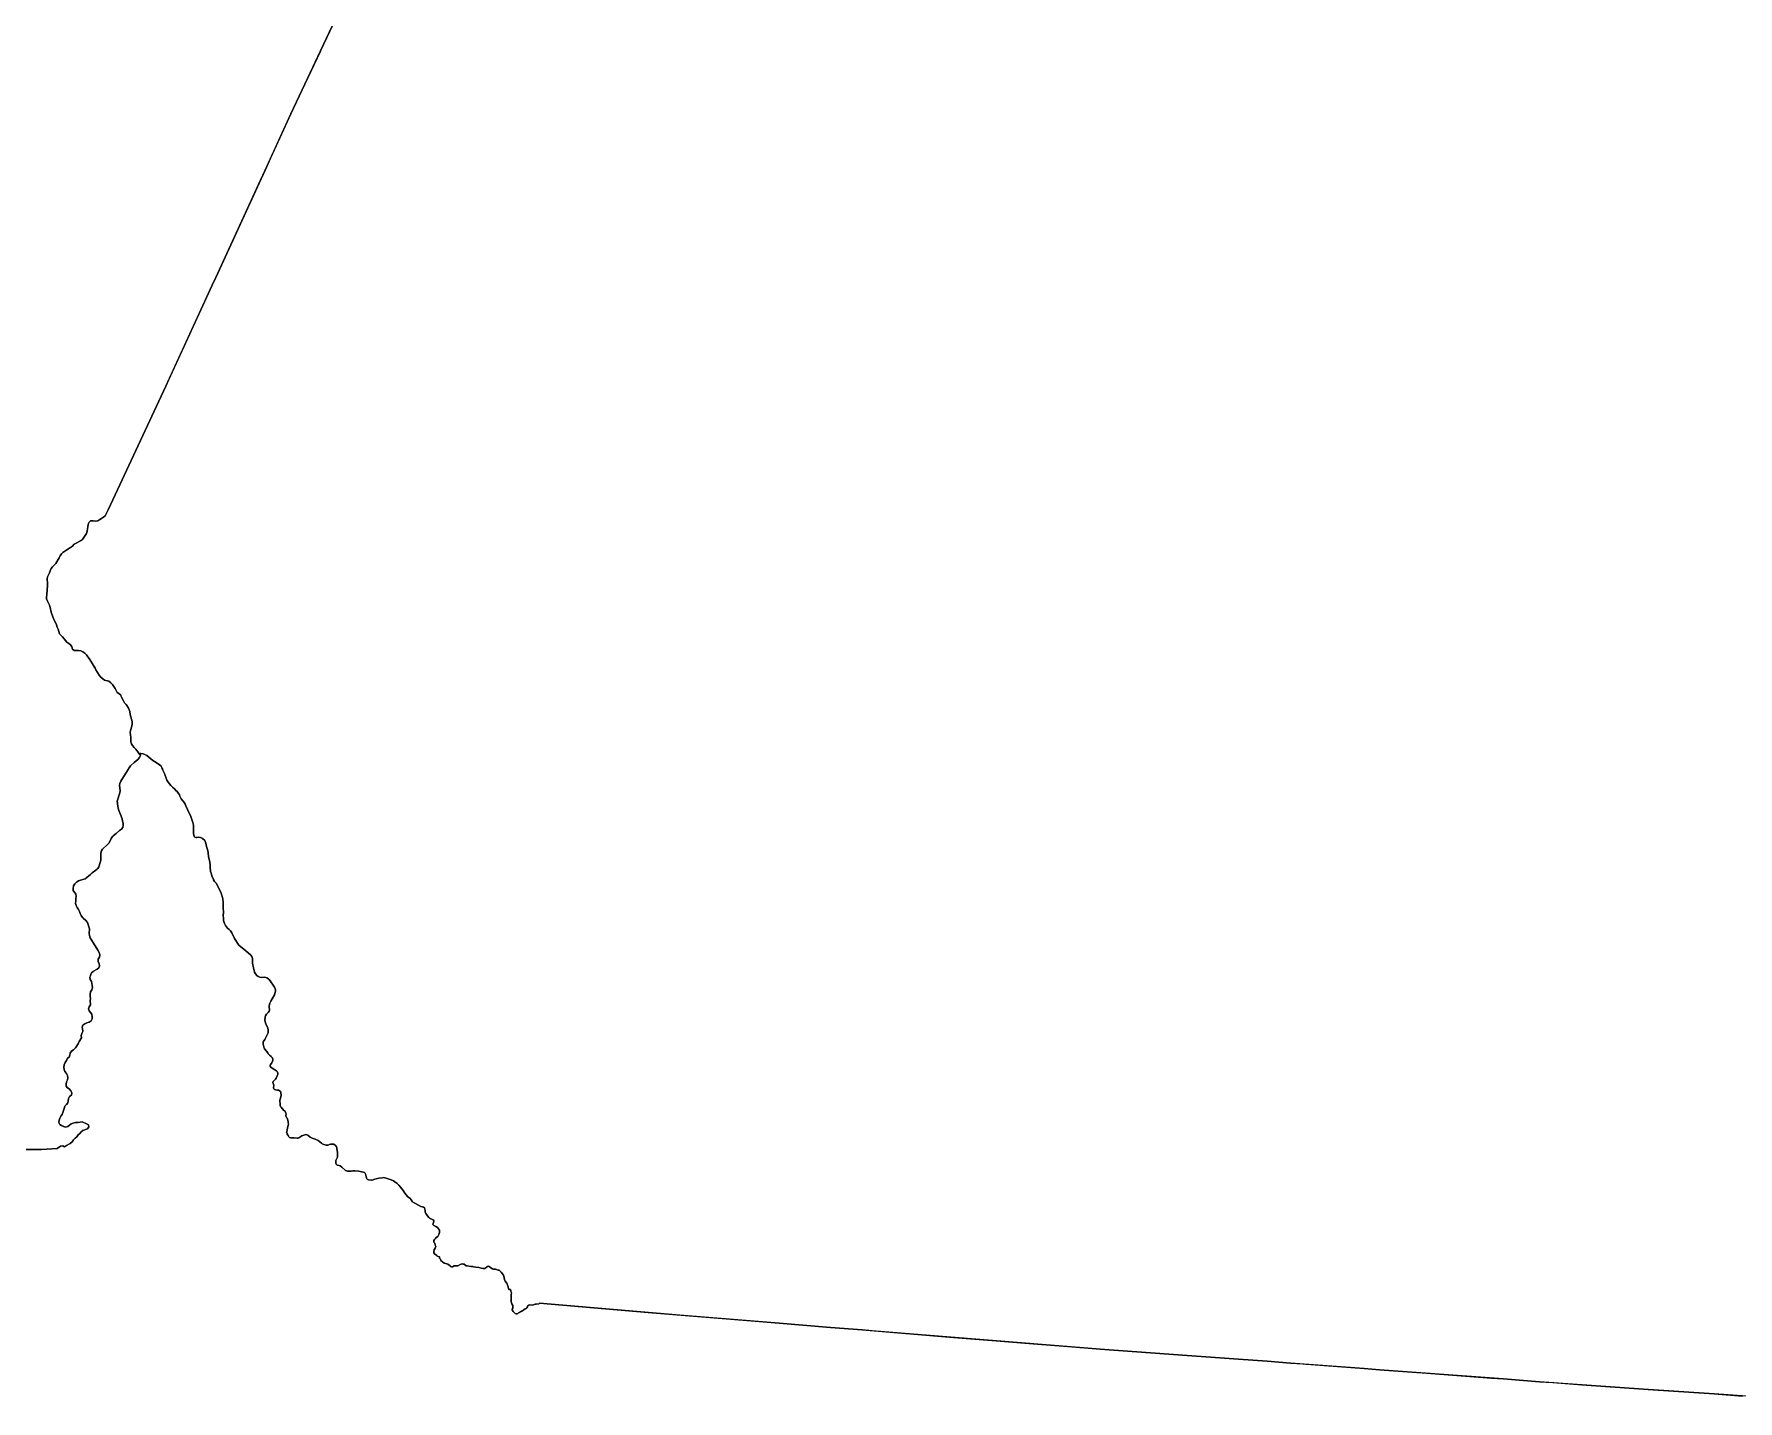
# Model space of a CAD drawing. Extents: x -74 to -34.8, y -33.8 to 5.3.
# Drawn here: x -58.53 to -52.27, y -9.73 to -4.71 of the extents above; entities that cross this region are included whole.
import ezdxf

# ---------------------------------------------------------------- set-up
doc = ezdxf.new("R2010")
doc.units = 0
doc.header["$LTSCALE"] = 2
doc.layers.add('UFEBRASIL', color=7, linetype='Continuous')

msp = doc.modelspace()

# ---------------------------------------------------------------- linework, layer by layer
at = {"layer": 'UFEBRASIL'}
for points in [[(-52.0003, -9.7258), (-52.3595, -9.7004), (-52.6194, -9.6822), (-53.0005, -9.6553), (-53.1334, -9.6453), (-53.5884, -9.6111), (-53.6453, -9.6071), (-53.9152, -9.5866), (-54.0011, -9.5798), (-54.1066, -9.5719), (-54.2946, -9.5586), (-54.6135, -9.5358), (-55.4508, -9.4683), (-55.4874, -9.4654), (-55.6041, -9.4559), (-55.7919, -9.4405), (-56.1565, -9.4105), (-56.6719, -9.3674), (-56.6749, -9.3691), (-56.6848, -9.3709), (-56.688, -9.3706), (-56.6916, -9.3712), (-56.6947, -9.373), (-56.6979, -9.3741), (-56.7084, -9.3732), (-56.7113, -9.3743), (-56.7163, -9.3775), (-56.7164, -9.3808), (-56.7183, -9.3839), (-56.7217, -9.3862), (-56.7245, -9.3873), (-56.7294, -9.3915), (-56.7377, -9.3968), (-56.746, -9.4011), (-56.7491, -9.4021), (-56.7513, -9.4046), (-56.7543, -9.4064), (-56.7574, -9.4062), (-56.7611, -9.405), (-56.7688, -9.3977), (-56.7723, -9.391), (-56.7722, -9.388), (-56.7701, -9.386), (-56.7696, -9.3788), (-56.7701, -9.3755), (-56.7743, -9.3699), (-56.7756, -9.3662), (-56.7764, -9.3606), (-56.7768, -9.3549), (-56.7768, -9.3522), (-56.7761, -9.3393), (-56.7764, -9.3359), (-56.7755, -9.3295), (-56.776, -9.3266), (-56.7792, -9.3172), (-56.7852, -9.3166), (-56.7862, -9.3138), (-56.7875, -9.3067), (-56.7885, -9.3032), (-56.7899, -9.3003), (-56.7907, -9.2964), (-56.7922, -9.2936), (-56.7977, -9.286), (-56.8003, -9.2805), (-56.8034, -9.2675), (-56.8049, -9.2647), (-56.8125, -9.2536), (-56.8201, -9.2463), (-56.824, -9.2458), (-56.8339, -9.2425), (-56.841, -9.2418), (-56.8442, -9.2408), (-56.8505, -9.2372), (-56.8567, -9.2328), (-56.8603, -9.2316), (-56.8637, -9.2325), (-56.8665, -9.2343), (-56.8688, -9.2371), (-56.8724, -9.2392), (-56.8795, -9.2397), (-56.8867, -9.2385), (-56.8954, -9.2354), (-56.9064, -9.2343), (-56.914, -9.2331), (-56.9175, -9.2321), (-56.9207, -9.2325), (-56.9246, -9.2324), (-56.9382, -9.2304), (-56.9417, -9.2293), (-56.9493, -9.224), (-56.9522, -9.2231), (-56.9564, -9.2229), (-56.964, -9.2245), (-56.9726, -9.2294), (-56.9761, -9.23), (-56.9823, -9.2299), (-56.9856, -9.2302), (-56.9921, -9.2334), (-56.9955, -9.2338), (-56.9986, -9.2322), (-57.0002, -9.2295), (-57.0082, -9.2233), (-57.0123, -9.222), (-57.0226, -9.2197), (-57.034, -9.2097), (-57.0361, -9.205), (-57.0391, -9.2018), (-57.0393, -9.197), (-57.0473, -9.1943), (-57.0494, -9.1914), (-57.0572, -9.1859), (-57.0601, -9.182), (-57.0604, -9.1775), (-57.0586, -9.1696), (-57.0549, -9.1644), (-57.0524, -9.1585), (-57.0549, -9.1539), (-57.057, -9.1464), (-57.0598, -9.1424), (-57.0604, -9.1371), (-57.0572, -9.133), (-57.0534, -9.1292), (-57.0511, -9.126), (-57.0454, -9.1221), (-57.0413, -9.1145), (-57.0404, -9.1119), (-57.0392, -9.1058), (-57.0392, -9.0983), (-57.0463, -9.089), (-57.053, -9.0849), (-57.0607, -9.0813), (-57.0632, -9.0786), (-57.0626, -9.0747), (-57.0612, -9.0711), (-57.0596, -9.0643), (-57.0624, -9.0609), (-57.0763, -9.0545), (-57.0787, -9.0524), (-57.0838, -9.0466), (-57.0857, -9.043), (-57.09, -9.0382), (-57.0915, -9.0329), (-57.0919, -9.0266), (-57.0928, -9.0212), (-57.0946, -9.0171), (-57.0983, -9.0148), (-57.1024, -9.013), (-57.1079, -9.0117), (-57.1302, -9.0001), (-57.1383, -8.9946), (-57.1437, -8.9878), (-57.1475, -8.9822), (-57.1567, -8.9749), (-57.1623, -8.9691), (-57.1671, -8.9628), (-57.1733, -8.9532), (-57.1823, -8.9407), (-57.1889, -8.9332), (-57.195, -8.9275), (-57.2038, -8.9208), (-57.2086, -8.9179), (-57.2163, -8.9141), (-57.2355, -8.9074), (-57.2402, -8.9065), (-57.2455, -8.9061), (-57.249, -8.9063), (-57.2624, -8.9078), (-57.277, -8.9122), (-57.2862, -8.9155), (-57.2895, -8.9158), (-57.2996, -8.914), (-57.3033, -8.9124), (-57.306, -8.9099), (-57.3076, -8.907), (-57.3089, -8.9032), (-57.3097, -8.8958), (-57.3105, -8.8928), (-57.312, -8.8899), (-57.3151, -8.887), (-57.3179, -8.8857), (-57.3257, -8.8848), (-57.3357, -8.8828), (-57.3496, -8.8808), (-57.3571, -8.8806), (-57.3634, -8.8817), (-57.3721, -8.8819), (-57.3771, -8.8818), (-57.3808, -8.8811), (-57.3844, -8.8796), (-57.3979, -8.867), (-57.4034, -8.8625), (-57.4073, -8.8609), (-57.4135, -8.8604), (-57.4162, -8.859), (-57.4184, -8.8563), (-57.4199, -8.853), (-57.4205, -8.8496), (-57.4204, -8.8462), (-57.4197, -8.8425), (-57.4142, -8.8305), (-57.4133, -8.8262), (-57.4132, -8.8233), (-57.4141, -8.8125), (-57.416, -8.7997), (-57.4161, -8.7959), (-57.4175, -8.7926), (-57.4195, -8.7897), (-57.4216, -8.7875), (-57.4276, -8.7832), (-57.4395, -8.7829), (-57.4496, -8.7862), (-57.4525, -8.7866), (-57.4557, -8.7864), (-57.4635, -8.7847), (-57.4703, -8.7817), (-57.4726, -8.7789), (-57.4849, -8.7694), (-57.4952, -8.765), (-57.5072, -8.761), (-57.5138, -8.7575), (-57.523, -8.7497), (-57.5304, -8.7482), (-57.5378, -8.7495), (-57.5442, -8.7521), (-57.5557, -8.7593), (-57.5594, -8.7607), (-57.5624, -8.7613), (-57.573, -8.7597), (-57.5863, -8.7594), (-57.5898, -8.7583), (-57.5929, -8.7565), (-57.5941, -8.7535), (-57.5947, -8.7503), (-57.598, -8.7484), (-57.5969, -8.7452), (-57.5986, -8.7428), (-57.6011, -8.7412), (-57.6004, -8.7375), (-57.5981, -8.73), (-57.5961, -8.7186), (-57.5945, -8.7145), (-57.5936, -8.7074), (-57.5946, -8.7046), (-57.5949, -8.7015), (-57.5966, -8.6952), (-57.5968, -8.6917), (-57.5982, -8.688), (-57.6007, -8.6849), (-57.6024, -8.6818), (-57.6033, -8.6786), (-57.6025, -8.6723), (-57.6031, -8.6691), (-57.6053, -8.6628), (-57.6074, -8.6606), (-57.6106, -8.6593), (-57.6154, -8.653), (-57.6206, -8.6477), (-57.6226, -8.645), (-57.6238, -8.6423), (-57.6247, -8.6388), (-57.6251, -8.6214), (-57.6229, -8.6141), (-57.6209, -8.6035), (-57.6214, -8.595), (-57.6222, -8.5912), (-57.6245, -8.5889), (-57.6309, -8.5854), (-57.6338, -8.5853), (-57.6413, -8.5833), (-57.6448, -8.582), (-57.6474, -8.5797), (-57.6486, -8.5764), (-57.6485, -8.5731), (-57.6476, -8.5698), (-57.6474, -8.5669), (-57.6508, -8.5566), (-57.6505, -8.5534), (-57.6442, -8.5473), (-57.6419, -8.5447), (-57.6388, -8.5406), (-57.6354, -8.5327), (-57.6334, -8.5268), (-57.6333, -8.5227), (-57.6341, -8.5189), (-57.6354, -8.5161), (-57.6376, -8.5136), (-57.6499, -8.5067), (-57.6591, -8.5004), (-57.6605, -8.4965), (-57.6605, -8.4928), (-57.6595, -8.49), (-57.655, -8.4848), (-57.6533, -8.4822), (-57.6518, -8.4788), (-57.6511, -8.4752), (-57.6514, -8.471), (-57.654, -8.4651), (-57.6576, -8.4615), (-57.6639, -8.4569), (-57.6686, -8.451), (-57.6701, -8.4474), (-57.674, -8.4417), (-57.6816, -8.4331), (-57.6831, -8.4301), (-57.6869, -8.4163), (-57.6872, -8.4101), (-57.6866, -8.407), (-57.6807, -8.3987), (-57.6702, -8.3793), (-57.6686, -8.3746), (-57.668, -8.3669), (-57.6678, -8.3639), (-57.6695, -8.357), (-57.6764, -8.341), (-57.6791, -8.3335), (-57.6802, -8.3269), (-57.6794, -8.3172), (-57.6791, -8.3153), (-57.6779, -8.3121), (-57.6742, -8.3062), (-57.6691, -8.3014), (-57.6669, -8.2986), (-57.6648, -8.2949), (-57.6638, -8.291), (-57.6642, -8.2777), (-57.6631, -8.2685), (-57.6621, -8.265), (-57.6591, -8.2582), (-57.6455, -8.2348), (-57.644, -8.2311), (-57.6417, -8.2199), (-57.642, -8.2166), (-57.6432, -8.2122), (-57.6456, -8.2063), (-57.6499, -8.199), (-57.6582, -8.1865), (-57.665, -8.1785), (-57.6672, -8.1765), (-57.6729, -8.1726), (-57.6772, -8.1714), (-57.6833, -8.1705), (-57.6931, -8.1707), (-57.6992, -8.1699), (-57.7046, -8.168), (-57.7098, -8.1641), (-57.7151, -8.1579), (-57.7187, -8.1512), (-57.7199, -8.1466), (-57.7216, -8.1354), (-57.7257, -8.1183), (-57.7262, -8.1111), (-57.7257, -8.1045), (-57.7259, -8.1015), (-57.7267, -8.098), (-57.7284, -8.0942), (-57.7325, -8.0892), (-57.7497, -8.0738), (-57.7765, -8.0522), (-57.7916, -8.0274), (-57.8019, -8.0067), (-57.804, -8.0034), (-57.8063, -8.0003), (-57.8114, -7.9952), (-57.817, -7.9905), (-57.8246, -7.98), (-57.8288, -7.9729), (-57.8319, -7.9615), (-57.8327, -7.9535), (-57.833, -7.9435), (-57.8322, -7.9328), (-57.8331, -7.915), (-57.8338, -7.9085), (-57.8332, -7.8949), (-57.835, -7.8814), (-57.841, -7.8615), (-57.8547, -7.8337), (-57.8598, -7.8254), (-57.8649, -7.8183), (-57.8684, -7.8127), (-57.8692, -7.8099), (-57.8738, -7.8012), (-57.8773, -7.7876), (-57.8796, -7.7819), (-57.8816, -7.7666), (-57.8814, -7.7605), (-57.883, -7.7467), (-57.8873, -7.7276), (-57.8891, -7.7122), (-57.8914, -7.7013), (-57.8943, -7.6904), (-57.8967, -7.6779), (-57.899, -7.6719), (-57.9014, -7.6683), (-57.9094, -7.6611), (-57.9162, -7.6573), (-57.923, -7.6563), (-57.9304, -7.6571), (-57.9344, -7.6568), (-57.9375, -7.6554), (-57.9396, -7.6531), (-57.9422, -7.6427), (-57.9423, -7.6188), (-57.943, -7.6115), (-57.9451, -7.6022), (-57.9479, -7.5942), (-57.9521, -7.5801), (-57.9644, -7.5548), (-57.97, -7.5403), (-57.9726, -7.5346), (-57.9764, -7.5284), (-57.9872, -7.5151), (-57.9924, -7.5056), (-57.9938, -7.5004), (-57.997, -7.4952), (-58.0022, -7.4881), (-58.007, -7.4842), (-58.0109, -7.4802), (-58.0196, -7.4726), (-58.0253, -7.4666), (-58.0351, -7.4541), (-58.0398, -7.4463), (-58.0483, -7.4222), (-58.0546, -7.4096), (-58.0581, -7.4015), (-58.0604, -7.397), (-58.0614, -7.3952), (-58.069, -7.3887), (-58.085, -7.3776), (-58.0916, -7.3742), (-58.1134, -7.3566), (-58.1186, -7.3531), (-58.1214, -7.3518), (-58.1278, -7.3503), (-58.1353, -7.349), (-58.1384, -7.349), (-58.1371, -7.3561), (-58.1474, -7.3432), (-58.1543, -7.3323), (-58.1606, -7.3261), (-58.1658, -7.3196), (-58.17, -7.3132), (-58.1719, -7.3055), (-58.1731, -7.2895), (-58.1743, -7.2805), (-58.1748, -7.2714), (-58.174, -7.2638), (-58.1689, -7.2481), (-58.1678, -7.2392), (-58.1681, -7.2313), (-58.1698, -7.2222), (-58.1746, -7.2053), (-58.1766, -7.195), (-58.1781, -7.189), (-58.181, -7.1817), (-58.1823, -7.1798), (-58.1899, -7.1684), (-58.1954, -7.1624), (-58.1997, -7.1558), (-58.2069, -7.1414), (-58.2095, -7.1343), (-58.2163, -7.1283), (-58.2228, -7.1243), (-58.2298, -7.1095), (-58.2399, -7.0955), (-58.2459, -7.0889), (-58.2528, -7.0834), (-58.2686, -7.0795), (-58.2758, -7.0744), (-58.2822, -7.0685), (-58.2883, -7.0617), (-58.3007, -7.0415), (-58.3045, -7.0343), (-58.3129, -7.0189), (-58.325, -7.0004), (-58.3303, -6.9938), (-58.3354, -6.9864), (-58.3414, -6.9804), (-58.3482, -6.975), (-58.3556, -6.9717), (-58.3643, -6.9708), (-58.3724, -6.971), (-58.3802, -6.9705), (-58.3866, -6.9653), (-58.3896, -6.9569), (-58.3941, -6.9501), (-58.3999, -6.9451), (-58.407, -6.9404), (-58.4126, -6.9343), (-58.4175, -6.9273), (-58.4234, -6.9202), (-58.4346, -6.9088), (-58.4397, -6.8926), (-58.4428, -6.8853), (-58.4456, -6.8769), (-58.4558, -6.8528), (-58.4629, -6.8373), (-58.4653, -6.8292), (-58.4681, -6.8125), (-58.4707, -6.8036), (-58.4785, -6.7891), (-58.4818, -6.7814), (-58.4816, -6.7734), (-58.4803, -6.7656), (-58.4802, -6.7484), (-58.4785, -6.7322), (-58.4783, -6.724), (-58.4793, -6.7074), (-58.4785, -6.6996), (-58.471, -6.6851), (-58.4689, -6.6776), (-58.4652, -6.67), (-58.4598, -6.6636), (-58.4535, -6.6578), (-58.4476, -6.6513), (-58.4355, -6.6304), (-58.4318, -6.6228), (-58.4273, -6.6162), (-58.4218, -6.6107), (-58.4148, -6.6056), (-58.4077, -6.6009), (-58.3935, -6.5922), (-58.3872, -6.5869), (-58.3806, -6.5805), (-58.3735, -6.576), (-58.3575, -6.5682), (-58.3499, -6.5624), (-58.3397, -6.5485), (-58.3356, -6.5409), (-58.3323, -6.533), (-58.3312, -6.5244), (-58.3307, -6.5164), (-58.3292, -6.5083), (-58.3256, -6.4993), (-58.32, -6.495), (-58.3105, -6.4939), (-58.3017, -6.4959), (-58.2931, -6.4939), (-58.2861, -6.4901), (-58.2726, -6.4813), (-58.2667, -6.4756), (-58.2626, -6.4689), (-58.2553, -6.4541), (-58.0439, -6.0005), (-57.874, -5.6298), (-57.8606, -5.6007), (-57.704, -5.2593), (-57.6738, -5.1934), (-57.5856, -5.0007), (-57.5236, -4.8698), (-57.4758, -4.7684), (-57.2523, -4.2939)], [(-57.3502, -4.502), (-57.4757, -4.7684), (-57.4767, -4.7704), (-57.5236, -4.8698), (-57.5856, -5.0007), (-57.6599, -5.1631), (-57.6738, -5.1934), (-57.8606, -5.6007), (-57.874, -5.6298), (-58.0336, -5.9781), (-58.0439, -6.0005), (-58.2553, -6.4541), (-58.2626, -6.4689), (-58.2667, -6.4756), (-58.2726, -6.4813), (-58.2861, -6.4901), (-58.2931, -6.4939), (-58.3017, -6.4959), (-58.3105, -6.4939), (-58.32, -6.495), (-58.3271, -6.5004), (-58.3292, -6.5083), (-58.3307, -6.5164), (-58.3312, -6.5244), (-58.3323, -6.533), (-58.3356, -6.5409), (-58.3397, -6.5485), (-58.3499, -6.5624), (-58.3575, -6.5682), (-58.3735, -6.576), (-58.3806, -6.5805), (-58.3872, -6.5869), (-58.3935, -6.5922), (-58.4077, -6.6009), (-58.4148, -6.6056), (-58.4218, -6.6107), (-58.4273, -6.6162), (-58.4318, -6.6228), (-58.4355, -6.6304), (-58.4476, -6.6513), (-58.4497, -6.6536), (-58.4535, -6.6578), (-58.4598, -6.6636), (-58.4652, -6.67), (-58.4689, -6.6776), (-58.4713, -6.6857), (-58.4785, -6.6996), (-58.4793, -6.7074), (-58.4783, -6.724), (-58.4785, -6.7322), (-58.4802, -6.7484), (-58.4803, -6.7656), (-58.4816, -6.7734), (-58.4818, -6.7814), (-58.4801, -6.7852), (-58.4785, -6.7891), (-58.4707, -6.8036), (-58.4681, -6.8125), (-58.4653, -6.8292), (-58.4629, -6.8373), (-58.4558, -6.8528), (-58.4456, -6.8769), (-58.4428, -6.8853), (-58.4397, -6.8926), (-58.4346, -6.9088), (-58.4234, -6.9202), (-58.4175, -6.9273), (-58.4126, -6.9343), (-58.407, -6.9404), (-58.3999, -6.9451), (-58.3941, -6.9501), (-58.3896, -6.9569), (-58.3866, -6.9653), (-58.3802, -6.9705), (-58.3724, -6.971), (-58.3643, -6.9708), (-58.3556, -6.9717), (-58.3482, -6.975), (-58.3414, -6.9804), (-58.3354, -6.9864), (-58.3303, -6.9938), (-58.325, -7.0004), (-58.3129, -7.0189), (-58.3039, -7.0353), (-58.3007, -7.0415), (-58.2883, -7.0617), (-58.2822, -7.0685), (-58.2758, -7.0744), (-58.2686, -7.0795), (-58.2528, -7.0834), (-58.2459, -7.0889), (-58.2399, -7.0955), (-58.2298, -7.1095), (-58.2228, -7.1243), (-58.2163, -7.1283), (-58.2095, -7.1343), (-58.2087, -7.1364), (-58.2069, -7.1414), (-58.1997, -7.1558), (-58.1954, -7.1624), (-58.1899, -7.1684), (-58.181, -7.1817), (-58.1781, -7.189), (-58.1766, -7.195), (-58.1746, -7.2053), (-58.1698, -7.2222), (-58.1681, -7.2313), (-58.1678, -7.2392), (-58.1689, -7.2481), (-58.174, -7.2638), (-58.1748, -7.2714), (-58.1743, -7.2805), (-58.1731, -7.2895), (-58.1719, -7.3055), (-58.17, -7.3132), (-58.1658, -7.3196), (-58.1606, -7.3261), (-58.1543, -7.3323), (-58.1474, -7.3432), (-58.137, -7.3564), (-58.1407, -7.3634), (-58.1466, -7.3704), (-58.1606, -7.3818), (-58.1734, -7.3944), (-58.178, -7.4008), (-58.1847, -7.412), (-58.1859, -7.414), (-58.2, -7.4346), (-58.2089, -7.45), (-58.2131, -7.4585), (-58.2141, -7.4666), (-58.2119, -7.4843), (-58.2131, -7.4933), (-58.2227, -7.524), (-58.2208, -7.5421), (-58.2189, -7.55), (-58.2167, -7.5579), (-58.2102, -7.5727), (-58.2044, -7.5887), (-58.2025, -7.5967), (-58.2011, -7.6044), (-58.2005, -7.6126), (-58.2022, -7.6209), (-58.2071, -7.6269), (-58.2143, -7.6312), (-58.226, -7.6419), (-58.2368, -7.651), (-58.2398, -7.6536), (-58.2444, -7.6614), (-58.2518, -7.6768), (-58.2579, -7.6831), (-58.276, -7.6997), (-58.2805, -7.7065), (-58.2826, -7.7149), (-58.2828, -7.7235), (-58.2831, -7.7409), (-58.2845, -7.7484), (-58.2898, -7.7643), (-58.2941, -7.7715), (-58.3004, -7.7775), (-58.3142, -7.7871), (-58.3206, -7.7932), (-58.3341, -7.8044), (-58.3405, -7.8083), (-58.3569, -7.8137), (-58.3646, -7.8168), (-58.3717, -7.8212), (-58.3782, -7.8274), (-58.3826, -7.8351), (-58.3847, -7.844), (-58.384, -7.8521), (-58.3747, -7.8648), (-58.3736, -7.8725), (-58.3747, -7.8823), (-58.375, -7.89), (-58.3751, -7.899), (-58.3732, -7.9072), (-58.3694, -7.9144), (-58.3647, -7.9212), (-58.3612, -7.9284), (-58.3581, -7.9367), (-58.355, -7.944), (-58.3502, -7.9503), (-58.3475, -7.9531), (-58.3382, -7.9617), (-58.3315, -7.9688), (-58.3286, -7.9766), (-58.327, -7.9846), (-58.3245, -7.9927), (-58.3255, -8.0097), (-58.3239, -8.0175), (-58.3217, -8.025), (-58.3099, -8.0452), (-58.2931, -8.0709), (-58.2884, -8.0796), (-58.2864, -8.0885), (-58.2879, -8.0965), (-58.2921, -8.1041), (-58.2919, -8.1127), (-58.2885, -8.1207), (-58.2872, -8.1285), (-58.2902, -8.1356), (-58.2963, -8.1405), (-58.3091, -8.1479), (-58.3113, -8.1493), (-58.3174, -8.1545), (-58.319, -8.1588), (-58.321, -8.1651), (-58.3225, -8.17), (-58.3219, -8.1784), (-58.3175, -8.1853), (-58.3152, -8.1937), (-58.3143, -8.2005), (-58.3129, -8.2091), (-58.3162, -8.2168), (-58.3205, -8.2241), (-58.3222, -8.2321), (-58.3214, -8.2404), (-58.3201, -8.2479), (-58.3218, -8.2558), (-58.3206, -8.2719), (-58.3253, -8.2785), (-58.3281, -8.2858), (-58.326, -8.2941), (-58.3202, -8.2997), (-58.3158, -8.3064), (-58.3143, -8.3151), (-58.3149, -8.3231), (-58.3186, -8.3301), (-58.3256, -8.3347), (-58.3336, -8.3371), (-58.3418, -8.3411), (-58.3481, -8.3462), (-58.351, -8.3541), (-58.3504, -8.3586), (-58.3485, -8.3693), (-58.3528, -8.3766), (-58.355, -8.3844), (-58.3537, -8.3928), (-58.3622, -8.4066), (-58.3662, -8.4148), (-58.3761, -8.4292), (-58.3826, -8.4364), (-58.3894, -8.44), (-58.3948, -8.4486), (-58.3964, -8.4562), (-58.3984, -8.4642), (-58.4053, -8.4676), (-58.4088, -8.4761), (-58.4133, -8.4837), (-58.4171, -8.492), (-58.4181, -8.5003), (-58.4172, -8.5086), (-58.4153, -8.5163), (-58.4091, -8.5238), (-58.4052, -8.5308), (-58.4042, -8.5395), (-58.4056, -8.5474), (-58.409, -8.5548), (-58.4104, -8.5628), (-58.4105, -8.5704), (-58.4052, -8.576), (-58.3985, -8.5801), (-58.3931, -8.587), (-58.3895, -8.5948), (-58.3909, -8.603), (-58.3975, -8.6082), (-58.4011, -8.6159), (-58.4022, -8.6243), (-58.4035, -8.6312), (-58.4092, -8.6372), (-58.4143, -8.6439), (-58.417, -8.6523), (-58.4198, -8.6594), (-58.4219, -8.6668), (-58.4247, -8.674), (-58.4291, -8.6808), (-58.4331, -8.6881), (-58.436, -8.6955), (-58.4373, -8.7034), (-58.4335, -8.7104), (-58.4265, -8.7149), (-58.4195, -8.718), (-58.412, -8.7206), (-58.4042, -8.718), (-58.398, -8.7131), (-58.3911, -8.7087), (-58.3837, -8.7059), (-58.3759, -8.7037), (-58.3671, -8.7037), (-58.351, -8.7016), (-58.3355, -8.7079), (-58.3284, -8.7122), (-58.3262, -8.72), (-58.3321, -8.7265), (-58.3484, -8.7326), (-58.3547, -8.7373), (-58.3598, -8.744), (-58.3661, -8.7491), (-58.3708, -8.7557), (-58.3767, -8.7608), (-58.3824, -8.7671), (-58.388, -8.7748), (-58.3953, -8.7803), (-58.4088, -8.7882), (-58.4159, -8.7928), (-58.4227, -8.7887), (-58.4301, -8.7899), (-58.443, -8.7995), (-58.5004, -8.8028), (-59.0004, -8.8031)], [(-59.0004, -8.8031), (-58.5004, -8.8028), (-58.4429, -8.7994), (-58.4301, -8.7899), (-58.4227, -8.7887), (-58.4159, -8.7928), (-58.4088, -8.7882), (-58.3953, -8.7803), (-58.388, -8.7748), (-58.3824, -8.7671), (-58.3767, -8.7608), (-58.3708, -8.7557), (-58.3661, -8.7491), (-58.3598, -8.744), (-58.3547, -8.7373), (-58.3484, -8.7326), (-58.3321, -8.7265), (-58.3262, -8.72), (-58.3284, -8.7122), (-58.3355, -8.7079), (-58.351, -8.7016), (-58.3671, -8.7037), (-58.3759, -8.7037), (-58.3837, -8.7059), (-58.3911, -8.7087), (-58.398, -8.7131), (-58.4042, -8.718), (-58.412, -8.7206), (-58.4157, -8.7193), (-58.4211, -8.7173), (-58.4265, -8.7149), (-58.4335, -8.7104), (-58.4373, -8.7034), (-58.436, -8.6955), (-58.4331, -8.6881), (-58.4291, -8.6808), (-58.4247, -8.674), (-58.4219, -8.6668), (-58.4198, -8.6594), (-58.417, -8.6523), (-58.4143, -8.6439), (-58.4092, -8.6372), (-58.4035, -8.6312), (-58.4022, -8.6243), (-58.4011, -8.6159), (-58.3975, -8.6082), (-58.3909, -8.603), (-58.3895, -8.5948), (-58.3931, -8.587), (-58.3985, -8.5801), (-58.4052, -8.576), (-58.4105, -8.5704), (-58.4104, -8.5628), (-58.409, -8.5548), (-58.4056, -8.5474), (-58.4042, -8.5395), (-58.4052, -8.5308), (-58.4091, -8.5238), (-58.4153, -8.5163), (-58.4172, -8.5086), (-58.4181, -8.5003), (-58.4171, -8.492), (-58.4133, -8.4837), (-58.4088, -8.4761), (-58.4053, -8.4676), (-58.3984, -8.4642), (-58.3964, -8.4562), (-58.3948, -8.4486), (-58.3894, -8.44), (-58.3826, -8.4364), (-58.3761, -8.4292), (-58.3662, -8.4148), (-58.3622, -8.4066), (-58.3537, -8.3928), (-58.355, -8.3844), (-58.3528, -8.3766), (-58.3485, -8.3693), (-58.3504, -8.3586), (-58.351, -8.3541), (-58.3481, -8.3462), (-58.3418, -8.3411), (-58.3336, -8.3371), (-58.3256, -8.3347), (-58.3186, -8.3301), (-58.3149, -8.3231), (-58.3143, -8.3151), (-58.3158, -8.3064), (-58.3202, -8.2997), (-58.326, -8.2941), (-58.3281, -8.2858), (-58.3253, -8.2785), (-58.3206, -8.2719), (-58.3218, -8.2558), (-58.3201, -8.2479), (-58.3214, -8.2404), (-58.3222, -8.2321), (-58.3205, -8.2241), (-58.3162, -8.2168), (-58.3129, -8.2091), (-58.3143, -8.2005), (-58.3152, -8.1937), (-58.3175, -8.1853), (-58.3219, -8.1784), (-58.3225, -8.17), (-58.321, -8.1651), (-58.319, -8.1588), (-58.3174, -8.1545), (-58.3113, -8.1493), (-58.3091, -8.1479), (-58.2963, -8.1405), (-58.2902, -8.1356), (-58.2886, -8.132), (-58.2872, -8.1285), (-58.2885, -8.1207), (-58.2919, -8.1127), (-58.2921, -8.1041), (-58.2879, -8.0965), (-58.2864, -8.0885), (-58.2884, -8.0796), (-58.2931, -8.0709), (-58.3099, -8.0452), (-58.3217, -8.025), (-58.3239, -8.0175), (-58.3255, -8.0097), (-58.3245, -7.9927), (-58.327, -7.9846), (-58.3286, -7.9766), (-58.3315, -7.9688), (-58.3382, -7.9617), (-58.3475, -7.9531), (-58.3502, -7.9503), (-58.355, -7.944), (-58.3581, -7.9367), (-58.3612, -7.9284), (-58.3647, -7.9212), (-58.3694, -7.9144), (-58.3732, -7.9072), (-58.3751, -7.899), (-58.375, -7.89), (-58.3747, -7.8823), (-58.3736, -7.8725), (-58.3747, -7.8648), (-58.384, -7.8521), (-58.3847, -7.844), (-58.3826, -7.8351), (-58.3782, -7.8274), (-58.3717, -7.8212), (-58.3646, -7.8168), (-58.3569, -7.8137), (-58.3405, -7.8083), (-58.3341, -7.8044), (-58.3206, -7.7932), (-58.3142, -7.7871), (-58.3004, -7.7775), (-58.2973, -7.7745), (-58.2941, -7.7715), (-58.2898, -7.7643), (-58.2845, -7.7484), (-58.2831, -7.7409), (-58.2828, -7.7235), (-58.2826, -7.7149), (-58.2805, -7.7065), (-58.276, -7.6997), (-58.2579, -7.6831), (-58.2518, -7.6768), (-58.2444, -7.6614), (-58.2398, -7.6536), (-58.2368, -7.651), (-58.226, -7.6419), (-58.2143, -7.6312), (-58.2071, -7.6269), (-58.2022, -7.6209), (-58.2005, -7.6126), (-58.2011, -7.6044), (-58.2025, -7.5967), (-58.2044, -7.5887), (-58.2102, -7.5727), (-58.2167, -7.5579), (-58.2189, -7.55), (-58.2208, -7.5421), (-58.2227, -7.524), (-58.2131, -7.4933), (-58.2119, -7.4843), (-58.2141, -7.4666), (-58.2131, -7.4585), (-58.2089, -7.45), (-58.2, -7.4346), (-58.1859, -7.414), (-58.178, -7.4008), (-58.1734, -7.3944), (-58.1606, -7.3818), (-58.1466, -7.3704), (-58.1407, -7.3634), (-58.1371, -7.3561), (-58.1384, -7.349), (-58.1352, -7.349), (-58.1278, -7.3503), (-58.1214, -7.3518), (-58.1186, -7.3531), (-58.1134, -7.3566), (-58.0916, -7.3742), (-58.085, -7.3776), (-58.069, -7.3887), (-58.0614, -7.3952), (-58.0595, -7.3987), (-58.058, -7.4016), (-58.0546, -7.4096), (-58.0483, -7.4222), (-58.0398, -7.4463), (-58.0351, -7.4541), (-58.0253, -7.4666), (-58.0196, -7.4726), (-58.0109, -7.4802), (-58.007, -7.4842), (-58.0022, -7.4881), (-57.997, -7.4952), (-57.9938, -7.5004), (-57.9924, -7.5056), (-57.9872, -7.5151), (-57.9764, -7.5284), (-57.9726, -7.5346), (-57.97, -7.5403), (-57.9644, -7.5548), (-57.9521, -7.5801), (-57.9479, -7.5942), (-57.9451, -7.6022), (-57.943, -7.6115), (-57.9423, -7.6188), (-57.9422, -7.6427), (-57.9396, -7.6531), (-57.9375, -7.6554), (-57.9344, -7.6568), (-57.9304, -7.6571), (-57.923, -7.6563), (-57.9162, -7.6573), (-57.9094, -7.6611), (-57.9014, -7.6683), (-57.899, -7.6719), (-57.8967, -7.6779), (-57.8943, -7.6904), (-57.8914, -7.7013), (-57.8891, -7.7122), (-57.8873, -7.7276), (-57.883, -7.7467), (-57.8814, -7.7605), (-57.8816, -7.7666), (-57.8796, -7.7819), (-57.8773, -7.7876), (-57.8738, -7.8012), (-57.8692, -7.8099), (-57.8684, -7.8127), (-57.8649, -7.8183), (-57.8598, -7.8254), (-57.8547, -7.8337), (-57.841, -7.8615), (-57.8349, -7.8822), (-57.8332, -7.8949), (-57.8338, -7.9085), (-57.8331, -7.915), (-57.8322, -7.9328), (-57.833, -7.9435), (-57.8327, -7.9535), (-57.8319, -7.9615), (-57.8288, -7.9729), (-57.8246, -7.98), (-57.817, -7.9905), (-57.8114, -7.9952), (-57.8063, -8.0003), (-57.804, -8.0034), (-57.8019, -8.0067), (-57.7916, -8.0274), (-57.7765, -8.0522), (-57.7497, -8.0738), (-57.7325, -8.0892), (-57.7284, -8.0942), (-57.7267, -8.098), (-57.7259, -8.1015), (-57.7257, -8.1045), (-57.7262, -8.1111), (-57.7257, -8.1183), (-57.7216, -8.1354), (-57.7199, -8.1466), (-57.7187, -8.1512), (-57.7151, -8.1579), (-57.7098, -8.1641), (-57.7046, -8.168), (-57.6992, -8.1699), (-57.6931, -8.1707), (-57.6833, -8.1705), (-57.6772, -8.1714), (-57.6729, -8.1726), (-57.6672, -8.1765), (-57.665, -8.1785), (-57.6582, -8.1865), (-57.6499, -8.199), (-57.6456, -8.2063), (-57.6432, -8.2122), (-57.642, -8.2166), (-57.6417, -8.2199), (-57.644, -8.2311), (-57.6455, -8.2348), (-57.6591, -8.2582), (-57.6621, -8.265), (-57.6631, -8.2685), (-57.6642, -8.2777), (-57.6638, -8.291), (-57.6648, -8.2949), (-57.6669, -8.2986), (-57.6691, -8.3014), (-57.6742, -8.3062), (-57.6779, -8.3121), (-57.6794, -8.3172), (-57.6799, -8.319), (-57.6802, -8.3269), (-57.6791, -8.3335), (-57.6764, -8.341), (-57.6695, -8.357), (-57.6678, -8.3639), (-57.6686, -8.3746), (-57.6702, -8.3793), (-57.6807, -8.3987), (-57.6866, -8.407), (-57.6872, -8.4101), (-57.6869, -8.4163), (-57.6831, -8.4301), (-57.6816, -8.4331), (-57.674, -8.4417), (-57.6701, -8.4474), (-57.6686, -8.451), (-57.6639, -8.4569), (-57.6576, -8.4615), (-57.654, -8.4651), (-57.6514, -8.471), (-57.6511, -8.4752), (-57.6518, -8.4788), (-57.6533, -8.4822), (-57.655, -8.4848), (-57.6595, -8.49), (-57.6605, -8.4928), (-57.6605, -8.4965), (-57.6591, -8.5004), (-57.6499, -8.5067), (-57.6376, -8.5136), (-57.6354, -8.5161), (-57.6341, -8.5189), (-57.6333, -8.5227), (-57.6334, -8.5268), (-57.6354, -8.5327), (-57.6388, -8.5406), (-57.6419, -8.5447), (-57.6442, -8.5473), (-57.6505, -8.5534), (-57.6508, -8.5566), (-57.6474, -8.5669), (-57.6476, -8.5698), (-57.6485, -8.5731), (-57.6486, -8.5764), (-57.6474, -8.5797), (-57.6448, -8.582), (-57.6413, -8.5833), (-57.6338, -8.5853), (-57.6309, -8.5854), (-57.6245, -8.5889), (-57.6222, -8.5912), (-57.6214, -8.595), (-57.6209, -8.6035), (-57.6229, -8.6141), (-57.6251, -8.6214), (-57.6247, -8.6388), (-57.6238, -8.6423), (-57.6226, -8.645), (-57.6206, -8.6477), (-57.6154, -8.653), (-57.6106, -8.6593), (-57.6074, -8.6606), (-57.6053, -8.6628), (-57.6031, -8.6691), (-57.6025, -8.6723), (-57.6033, -8.6786), (-57.6024, -8.6818), (-57.6007, -8.6849), (-57.5982, -8.688), (-57.5968, -8.6917), (-57.5966, -8.6952), (-57.5949, -8.7015), (-57.5946, -8.7046), (-57.5936, -8.7074), (-57.5945, -8.7145), (-57.5961, -8.7186), (-57.5981, -8.73), (-57.6004, -8.7375), (-57.6011, -8.7412), (-57.5986, -8.7428), (-57.5969, -8.7452), (-57.598, -8.7484), (-57.5947, -8.7503), (-57.5941, -8.7535), (-57.5929, -8.7565), (-57.5898, -8.7583), (-57.5863, -8.7594), (-57.573, -8.7597), (-57.5624, -8.7613), (-57.5594, -8.7607), (-57.5557, -8.7593), (-57.5442, -8.7521), (-57.5378, -8.7495), (-57.5304, -8.7482), (-57.523, -8.7497), (-57.5138, -8.7575), (-57.5072, -8.761), (-57.4952, -8.765), (-57.4849, -8.7694), (-57.4726, -8.7789), (-57.4703, -8.7817), (-57.4635, -8.7847), (-57.4557, -8.7864), (-57.4525, -8.7866), (-57.4496, -8.7862), (-57.4395, -8.7829), (-57.4276, -8.7832), (-57.4216, -8.7875), (-57.4195, -8.7897), (-57.4175, -8.7926), (-57.4161, -8.7959), (-57.416, -8.7997), (-57.4141, -8.8125), (-57.4132, -8.8233), (-57.4133, -8.8262), (-57.4142, -8.8305), (-57.4197, -8.8425), (-57.4204, -8.8462), (-57.4205, -8.8496), (-57.4199, -8.853), (-57.4184, -8.8563), (-57.4162, -8.859), (-57.4135, -8.8604), (-57.4073, -8.8609), (-57.4034, -8.8625), (-57.3979, -8.867), (-57.3844, -8.8796), (-57.3808, -8.8811), (-57.3771, -8.8818), (-57.3721, -8.8819), (-57.3634, -8.8817), (-57.3571, -8.8806), (-57.3496, -8.8808), (-57.3357, -8.8828), (-57.3257, -8.8848), (-57.3179, -8.8857), (-57.3151, -8.887), (-57.312, -8.8899), (-57.3105, -8.8928), (-57.3097, -8.8958), (-57.3089, -8.9032), (-57.3076, -8.907), (-57.306, -8.9099), (-57.3033, -8.9124), (-57.2996, -8.914), (-57.2895, -8.9158), (-57.2862, -8.9155), (-57.277, -8.9122), (-57.2624, -8.9078), (-57.249, -8.9063), (-57.2455, -8.9061), (-57.2402, -8.9065), (-57.2355, -8.9074), (-57.2163, -8.9141), (-57.2086, -8.9179), (-57.2038, -8.9208), (-57.195, -8.9275), (-57.1889, -8.9332), (-57.1823, -8.9407), (-57.1733, -8.9532), (-57.1671, -8.9628), (-57.1623, -8.9691), (-57.1567, -8.9749), (-57.1475, -8.9822), (-57.1437, -8.9878), (-57.1383, -8.9946), (-57.1302, -9.0001), (-57.1079, -9.0117), (-57.1024, -9.013), (-57.0983, -9.0148), (-57.0946, -9.0171), (-57.0928, -9.0212), (-57.0919, -9.0266), (-57.0915, -9.0329), (-57.09, -9.0382), (-57.0857, -9.043), (-57.0838, -9.0466), (-57.0787, -9.0524), (-57.0763, -9.0545), (-57.0624, -9.0609), (-57.0596, -9.0643), (-57.0612, -9.0711), (-57.0626, -9.0747), (-57.0632, -9.0786), (-57.0607, -9.0813), (-57.053, -9.0849), (-57.0463, -9.089), (-57.0392, -9.0983), (-57.0392, -9.1058), (-57.0404, -9.1119), (-57.0415, -9.1151), (-57.0454, -9.1221), (-57.0511, -9.126), (-57.0534, -9.1292), (-57.0572, -9.133), (-57.0604, -9.1371), (-57.0598, -9.1424), (-57.057, -9.1464), (-57.0549, -9.1539), (-57.0524, -9.1585), (-57.0549, -9.1644), (-57.0589, -9.1711), (-57.0604, -9.1775), (-57.0602, -9.1799), (-57.0591, -9.1834), (-57.0572, -9.1859), (-57.0494, -9.1914), (-57.0473, -9.1943), (-57.0393, -9.197), (-57.0391, -9.2018), (-57.0361, -9.205), (-57.034, -9.2097), (-57.0226, -9.2197), (-57.0123, -9.222), (-57.0082, -9.2233), (-57.0002, -9.2295), (-56.9986, -9.2322), (-56.9955, -9.2338), (-56.9921, -9.2334), (-56.9856, -9.2302), (-56.9823, -9.2299), (-56.9761, -9.23), (-56.9726, -9.2294), (-56.964, -9.2245), (-56.9564, -9.2229), (-56.9522, -9.2231), (-56.9493, -9.224), (-56.9417, -9.2293), (-56.9382, -9.2304), (-56.9246, -9.2324), (-56.9206, -9.2325), (-56.9175, -9.2321), (-56.914, -9.2331), (-56.9064, -9.2343), (-56.8954, -9.2354), (-56.8867, -9.2385), (-56.8795, -9.2397), (-56.8724, -9.2392), (-56.8688, -9.2371), (-56.8665, -9.2343), (-56.8637, -9.2325), (-56.8603, -9.2316), (-56.8567, -9.2328), (-56.8505, -9.2372), (-56.8442, -9.2408), (-56.841, -9.2418), (-56.8339, -9.2425), (-56.824, -9.2458), (-56.8201, -9.2463), (-56.8125, -9.2536), (-56.8049, -9.2647), (-56.8034, -9.2675), (-56.8003, -9.2805), (-56.7977, -9.286), (-56.7922, -9.2936), (-56.7907, -9.2964), (-56.7899, -9.3003), (-56.7885, -9.3032), (-56.7875, -9.3067), (-56.7862, -9.3138), (-56.7852, -9.3166), (-56.7792, -9.3172), (-56.776, -9.3266), (-56.7755, -9.3295), (-56.7764, -9.3359), (-56.7761, -9.3393), (-56.7768, -9.3522), (-56.7768, -9.3549), (-56.7764, -9.3606), (-56.7756, -9.3662), (-56.7743, -9.3699), (-56.7701, -9.3755), (-56.7696, -9.3788), (-56.7701, -9.386), (-56.7722, -9.388), (-56.7723, -9.391), (-56.7688, -9.3977), (-56.7611, -9.405), (-56.7574, -9.4062), (-56.7543, -9.4064), (-56.7513, -9.4046), (-56.7491, -9.4021), (-56.746, -9.4011), (-56.7365, -9.3961), (-56.7294, -9.3915), (-56.7245, -9.3873), (-56.7217, -9.3862), (-56.7183, -9.3839), (-56.7164, -9.3808), (-56.7151, -9.3769), (-56.7113, -9.3743), (-56.7084, -9.3732), (-56.6979, -9.3741), (-56.6947, -9.373), (-56.6916, -9.3712), (-56.688, -9.3706), (-56.6848, -9.3709), (-56.6749, -9.3691), (-56.6719, -9.3674), (-56.2738, -9.4007), (-55.8654, -9.4344), (-55.7919, -9.4405), (-55.6041, -9.4559), (-55.4874, -9.4654), (-55.1522, -9.4927), (-54.9956, -9.5053), (-54.8595, -9.5162), (-54.7324, -9.5264), (-54.6135, -9.5358), (-54.2946, -9.5586), (-54.1066, -9.5719), (-54.0011, -9.5798), (-53.9152, -9.5866), (-53.8696, -9.5901), (-53.8591, -9.5909), (-53.8403, -9.5923), (-53.6453, -9.6071), (-53.5884, -9.6111), (-53.4516, -9.6214), (-53.4474, -9.6218), (-53.4164, -9.6241), (-53.1768, -9.6421), (-53.1334, -9.6453), (-53.0005, -9.6553), (-52.9516, -9.6587), (-52.8462, -9.6662), (-52.6193, -9.6823), (-52.6022, -9.6834), (-52.3596, -9.7004), (-52.2553, -9.7078)]]:
    msp.add_lwpolyline(points, dxfattribs=at)

doc.saveas('drawing.dxf')
